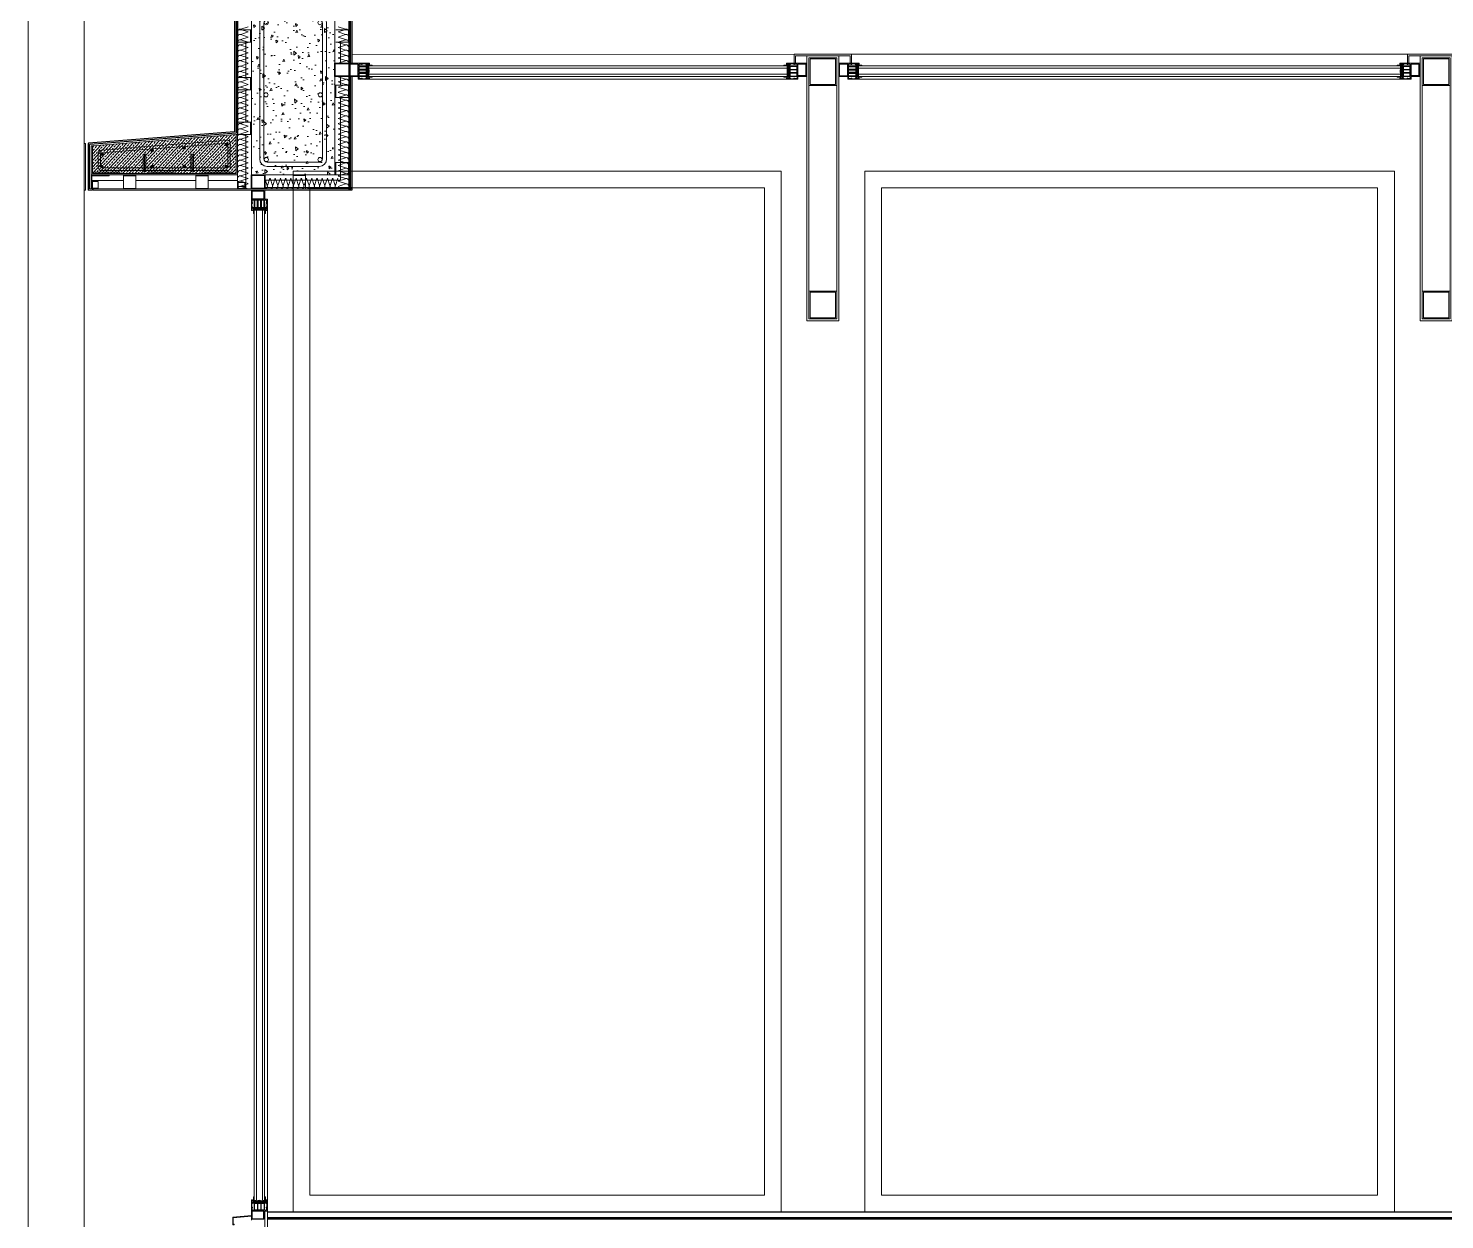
# Model space of a CAD drawing. Header units: metres. Extents: x -175 to 101, y -7 to 93.
# Drawn here: x 42.38 to 47.46, y -0.78 to 3.5 of the extents above; entities that cross this region are included whole.
import ezdxf

# ---------------------------------------------------------------- set-up
doc = ezdxf.new("R2010")
doc.units = ezdxf.units.M
doc.linetypes.add('HIDDEN', pattern=[0.375, 0.25, -0.125])
for name, color, linetype, lineweight, transparency in [('DC_AISLAMIENTO', 14, 'Continuous', 9, 0.3), ('DC_ARMADURA', 251, 'Continuous', 9, 0.3), ('DC_LINEA DISCONTINUA', 251, 'HIDDEN', 9, 0.3), ('DC_SOMBREADO', 252, 'Continuous', 9, 0.4), ('DC_TRANSPARENTE', 251, 'Continuous', 9, 0.4), ('DG_CALLES', 250, 'Continuous', 9, 0.5), ('DG_TRANSPARENTE', 251, 'Continuous', 9, 0.8)]:
    doc.layers.add(name, color=color, linetype=linetype, lineweight=lineweight, transparency=transparency)
doc.layers.add('DC_LINEA', color=251, linetype='Continuous', lineweight=9)

# ---------------------------------------------------------------- blocks, each defined once
blk = doc.blocks.new('viga huerta')
at = {"layer": 'DC_LINEA', "linetype": 'Continuous'}
for p, q in [((49.573, 4.8324), (49.573, 3.8951)), ((49.673, 4.8324), (49.673, 3.8951))]:
    blk.add_line(p, q, dxfattribs=at)
at = {"layer": 'DC_LINEA'}
blk.add_lwpolyline([(49.5659, 4.8396), (49.6801, 4.8396), (49.6801, 3.888), (49.5659, 3.888)], close=True, dxfattribs=at)
at = {"layer": 'DC_LINEA', "linetype": 'Continuous'}
for points in [[(49.573, 4.7324), (49.673, 4.7324), (49.673, 4.8324), (49.573, 4.8324)], [(49.5773, 4.7367), (49.6687, 4.7367), (49.6687, 4.8281), (49.5773, 4.8281)], [(49.573, 3.8951), (49.673, 3.8951), (49.673, 3.9951), (49.573, 3.9951)], [(49.5773, 3.8994), (49.6687, 3.8994), (49.6687, 3.9908), (49.5773, 3.9908)]]:
    blk.add_lwpolyline(points, close=True, dxfattribs=at)
blk = doc.blocks.new('AISLM1')
at = {"layer": 'DC_AISLAMIENTO'}
for p, q in [((-6235.44, 2491.68), (-6235.419, 2491.743)), ((-6235.417, 2491.743), (-6235.396, 2491.68))]:
    blk.add_line(p, q, dxfattribs=at)
blk.add_arc((-6235.44, 2491.749), 0.0225, 345, 90, dxfattribs=at)
blk = doc.blocks.new('pilarsito')
at = {"layer": 'DC_LINEA', "transparency": 33554475}
h = blk.add_hatch(dxfattribs=at)
h.set_pattern_fill('AR-CONC', color=256, scale=0.0005, angle=45)
h.set_pattern_definition([(95, (106.119246, -54.06023), (0.070047325, 0.05877669), [0.009525, -0.104775]), (40, (106.11925, -54.06023), (-0.08000923, 0.05508836), [0.00762, -0.08382029]), (145.45144, (106.12508, -54.05533), (-0.0099619, 0.11386505), [0.008095, -0.08904512]), (91.1842, (106.10129, -54.04227), (0.11070512, 0.0809767), [0.0142875, -0.1571625]), (141.63556, (106.11051, -54.03552), (-0.0035433, 0.17141338), [0.01214251, -0.1335678]), (36.18415, (106.10129, -54.04227), (-0.0035433, 0.17141338), [0.01142998, -0.12572987]), (66, (106.114756, -54.03778), (0.08975999, 0.017447575), [0.009525, -0.104775]), (11, (106.11476, -54.03778), (-0.04326996, 0.0869706), [0.00762, -0.08382]), (116.45145, (106.12224, -54.036325), (0.04649003, 0.10441817), [0.008095, -0.08904497]), (82.5, (106.119246, -54.06023), (-0.028802735, 0.030986707), [0, -0.082804, 0, -0.08509, 0, -0.0841375]), (52.5, (106.119246, -54.06023), (-0.011794864, 0.0590435), [0, -0.048514, 0, -0.080899, 0, -0.0320675]), (12.5, (106.09922, -54.080256), (0.049963932, 0.045913098), [0, -0.03175, 0, -0.09906, 0, -0.131445]), (2.5, (106.09024, -54.089236), (0.043381952, 0.061361196), [0, -0.041275, 0, -0.065786, 0, -0.093345])])
h.paths.add_polyline_path([(43.4781, 3.5734), (43.1781, 3.5734), (43.1781, 2.9734), (43.4781, 2.9734)])
at = {"layer": 'DC_LINEA'}
blk.add_lwpolyline([(43.1781, 2.9734), (43.4781, 2.9734), (43.4781, 3.5734), (43.1781, 3.5734)], close=True, dxfattribs=at)
at = {"layer": 'DG_TRANSPARENTE'}
for p, q in [((43.2081, 3.0299), (43.2081, 3.5169)), ((43.223, 3.0299), (43.223, 3.5169)), ((43.4216, 3.5434), (43.2347, 3.5434)), ((43.4216, 3.5285), (43.2347, 3.5285)), ((43.4333, 3.5169), (43.4333, 3.0299)), ((43.4481, 3.5169), (43.4481, 3.0299)), ((43.4216, 3.0183), (43.2347, 3.0183)), ((43.4216, 3.0034), (43.2347, 3.0034))]:
    blk.add_line(p, q, dxfattribs=at)
for centre in [(43.232, 3.519), (43.4243, 3.519), (43.2305, 3.2599), (43.4258, 3.2599), (43.232, 3.0278), (43.4243, 3.0278)]:
    blk.add_circle(centre, 0.00744, dxfattribs=at)
for centre, radius, start, end in [((43.2347, 3.5169), 0.0265, 90, 180), ((43.2347, 3.5169), 0.0116, 90, 180), ((43.4216, 3.5169), 0.0265, 0, 90), ((43.4216, 3.5169), 0.0116, 0, 90), ((43.2347, 3.0299), 0.0265, 180, 270), ((43.2347, 3.0299), 0.0116, 180, 270), ((43.4216, 3.0299), 0.0265, 270, 360), ((43.4216, 3.0299), 0.0116, 270, 360)]:
    blk.add_arc(centre, radius, start, end, dxfattribs=at)

msp = doc.modelspace()

# ---------------------------------------------------------------- hatches: boundary and pattern name
at = {"layer": 'DC_ARMADURA'}
h = msp.add_hatch(color=256, dxfattribs=at)
edge = h.paths.add_edge_path()
edge.add_arc((42.6422, 3.0469), 0.005, 0, 360)
h = msp.add_hatch(color=256, dxfattribs=at)
edge = h.paths.add_edge_path()
edge.add_arc((42.8222, 3.0608), 0.005, 0, 360)
h = msp.add_hatch(color=256, dxfattribs=at)
edge = h.paths.add_edge_path()
edge.add_arc((42.9365, 3.0697), 0.005, 0, 360)
h = msp.add_hatch(color=256, dxfattribs=at)
edge = h.paths.add_edge_path()
edge.add_arc((43.0891, 3.0816), 0.005, 0, 360)
h = msp.add_hatch(color=256, dxfattribs=at)
edge = h.paths.add_edge_path()
edge.add_arc((42.642, 3.003), 0.005, 0, 360)
h = msp.add_hatch(color=256, dxfattribs=at)
edge = h.paths.add_edge_path()
edge.add_arc((42.8228, 3.003), 0.005, 0, 360)
h = msp.add_hatch(color=256, dxfattribs=at)
edge = h.paths.add_edge_path()
edge.add_arc((42.9376, 3.003), 0.005, 0, 360)
h = msp.add_hatch(color=256, dxfattribs=at)
edge = h.paths.add_edge_path()
edge.add_arc((43.0885, 3.003), 0.005, 0, 360)
at = {"layer": 'DC_SOMBREADO', "linetype": 'Continuous', "true_color": 0x000000, "transparency": 33554495}
h = msp.add_hatch(dxfattribs=at)
h.set_pattern_fill('BRASS', color=18, scale=0.0025, angle=47)
h.set_pattern_definition([(47, (6277.349402, -2497.886408), (-0.011610240013, 0.010826723966), []), (47, (6277.343597, -2497.880995), (-0.011610240013, 0.010826723966), [0.0079375, -0.00396875])])
h.paths.add_polyline_path([(43.1231, 3.1178), (42.6081, 3.0774), (42.6081, 2.9774), (43.1231, 2.9774)])
h = msp.add_hatch(dxfattribs=at)
h.set_pattern_fill('BRASS', color=18, scale=0.0025, angle=47)
h.set_pattern_definition([(47, (6277.349402, -2497.886408), (-0.011610240013, 0.010826723966), []), (47, (6277.343597, -2497.880995), (-0.011610240013, 0.010826723966), [0.0079375, -0.00396875])])
h.paths.add_polyline_path([(43.1231, 3.1178), (42.6081, 3.0774), (42.6081, 2.9774), (43.1231, 2.9774)])
at = {"layer": 'DG_CALLES', "linetype": 'Continuous', "true_color": 0x636466, "transparency": 33554483}
h = msp.add_hatch(color=251, dxfattribs=at)
h.dxf.hatch_style = 1
h.paths.add_polyline_path([(42.6081, 3.0774), (42.6031, 3.0769), (42.6031, 2.9724), (43.1281, 2.9724), (43.1281, 3.1182), (43.1231, 3.1178), (43.1231, 2.9774), (42.6081, 2.9774)])
h = msp.add_hatch(color=251, dxfattribs=at)
h.dxf.hatch_style = 1
h.paths.add_polyline_path([(42.6081, 3.0774), (42.6031, 3.0769), (42.6031, 2.9724), (43.1281, 2.9724), (43.1281, 3.1182), (43.1231, 3.1178), (43.1231, 2.9774), (42.6081, 2.9774)])

# ---------------------------------------------------------------- linework, layer by layer
for p, q in [((43.5324, 3.3285), (43.5324, 3.3702)), ((45.1678, 3.3285), (45.1678, 3.3702)), ((45.2885, 3.3285), (45.2885, 3.3702)), ((47.3678, 3.3285), (47.3678, 3.3702)), ((43.223, 2.9141), (43.1814, 2.9141)), ((43.2358, -0.7476), (54.1281, -0.7473)), ((43.223, -0.7737), (43.1814, -0.7737)), ((43.2358, -0.7676), (54.1281, -0.7673)), ((54.0837, -0.7728), (43.2358, -0.7731))]:
    msp.add_line(p, q)
for points in [[(43.5324, 3.3285), (43.5614, 3.3285), (43.5614, 3.3702)], [(45.1678, 3.3285), (45.1388, 3.3285), (45.1388, 3.3702)], [(45.2885, 3.3285), (45.3175, 3.3285), (45.3175, 3.3702)], [(47.3678, 3.3285), (47.3388, 3.3285), (47.3388, 3.3702)], [(43.223, 2.9141), (43.223, 2.8851), (43.1814, 2.8851)], [(43.223, -0.7737), (43.223, -0.7447), (43.1814, -0.7447)]]:
    msp.add_lwpolyline(points)
for points in [[(43.5647, 3.3512), (43.5647, 3.3618), (43.5904, 3.3618), (43.5904, 3.3512)], [(45.1355, 3.3512), (45.1355, 3.3618), (45.1097, 3.3618), (45.1097, 3.3512)], [(45.3208, 3.3512), (45.3208, 3.3618), (45.3465, 3.3618), (45.3465, 3.3512)], [(47.3355, 3.3512), (47.3355, 3.3618), (47.3097, 3.3618), (47.3097, 3.3512)], [(43.5904, 3.3501), (43.5904, 3.3395), (43.5647, 3.3395), (43.5647, 3.3501)], [(43.5647, 3.3274), (43.5647, 3.338), (43.5904, 3.338), (43.5904, 3.3274)], [(45.1097, 3.3501), (45.1097, 3.3395), (45.1355, 3.3395), (45.1355, 3.3501)], [(45.1355, 3.3274), (45.1355, 3.338), (45.1097, 3.338), (45.1097, 3.3274)], [(45.3465, 3.3501), (45.3465, 3.3395), (45.3208, 3.3395), (45.3208, 3.3501)], [(45.3208, 3.3274), (45.3208, 3.338), (45.3465, 3.338), (45.3465, 3.3274)], [(47.3097, 3.3501), (47.3097, 3.3395), (47.3355, 3.3395), (47.3355, 3.3501)], [(47.3355, 3.3274), (47.3355, 3.338), (47.3097, 3.338), (47.3097, 3.3274)], [(43.2004, 2.8819), (43.1898, 2.8819), (43.1898, 2.8561), (43.2004, 2.8561)], [(43.2014, 2.8561), (43.212, 2.8561), (43.212, 2.8819), (43.2014, 2.8819)], [(43.2242, 2.8819), (43.2136, 2.8819), (43.2136, 2.8561), (43.2242, 2.8561)], [(43.2004, -0.7415), (43.1898, -0.7415), (43.1898, -0.7157), (43.2004, -0.7157)], [(43.2014, -0.7157), (43.212, -0.7157), (43.212, -0.7415), (43.2014, -0.7415)], [(43.2242, -0.7415), (43.2136, -0.7415), (43.2136, -0.7157), (43.2242, -0.7157)]]:
    msp.add_lwpolyline(points, close=True)
at = {"layer": 'DC_ARMADURA', "ltscale": 0.2}
for p, q in [((42.6287, 2.9997), (42.6286, 3.0496)), ((42.6371, 3.0484), (42.637, 3.0014)), ((42.6392, 3.0617), (43.092, 3.0969)), ((42.6399, 3.0517), (43.0911, 3.0868)), ((43.0942, 3.0838), (43.0943, 3.0014)), ((43.1026, 2.9997), (43.1027, 3.0855)), ((42.6403, 2.998), (43.091, 2.998)), ((42.6403, 2.988), (43.091, 2.988))]:
    msp.add_line(p, q, dxfattribs=at)
for centre in [(42.6422, 3.0469), (42.8222, 3.0608), (42.9365, 3.0697), (43.0891, 3.0816), (42.642, 3.003), (42.8228, 3.003), (42.9376, 3.003), (43.0885, 3.003)]:
    msp.add_circle(centre, 0.005, dxfattribs=at)
for centre, radius, start, end in [((42.6412, 3.0493), 0.0126, 98.123, 180.1745), ((42.6404, 3.0484), 0.00332, 94.6457, 180.1642), ((43.0911, 3.0837), 0.00311, 355.7814, 88.9346), ((43.091, 3.0853), 0.0117, 359.7187, 85.2364), ((42.6403, 2.9997), 0.0117, 180, 270), ((42.6403, 3.0014), 0.00333, 180, 270), ((43.091, 3.0014), 0.00333, 270, 0), ((43.091, 2.9997), 0.0117, 270, 0)]:
    msp.add_arc(centre, radius, start, end, dxfattribs=at)
at = {"layer": 'DC_LINEA', "linetype": 'Continuous'}
for p, q in [((43.1581, 3.3224), (43.1581, 3.449)), ((43.4981, 3.3734), (43.4981, 3.449)), ((43.1781, 3.1224), (43.1781, 3.3234)), ((43.4981, 3.295), (43.4981, 3.3253)), ((43.1581, 3.1623), (43.1581, 3.2782)), ((43.4981, 2.9734), (43.4981, 3.2509)), ((42.6081, 3.0774), (43.1231, 3.1178)), ((43.1281, 3.1182), (43.1231, 3.1178)), ((43.1281, 3.1182), (43.1231, 3.1178)), ((43.1581, 2.9224), (43.1581, 3.1182)), ((42.5831, 3.0854), (42.5781, 3.085)), ((42.5781, 3.085), (42.5781, 2.9174)), ((42.5831, 3.0854), (42.5831, 2.9174)), ((42.5981, 3.0806), (42.5981, 2.9233)), ((42.6081, 3.0774), (42.6031, 3.0769)), ((42.6081, 3.0774), (42.6031, 3.0769)), ((42.6031, 3.0769), (42.6031, 2.9724)), ((42.5781, -1.1154), (42.5781, 2.967)), ((42.6031, 2.9724), (42.6031, 2.9922)), ((42.6031, 2.9724), (42.6031, 2.9922)), ((42.6666, 2.9724), (42.6031, 2.9724)), ((42.7201, 2.9524), (42.6063, 2.9524)), ((43.1281, 2.9724), (42.6331, 2.9724)), ((42.9795, 2.9524), (42.7642, 2.9524)), ((43.1281, 2.9524), (43.0236, 2.9524)), ((43.1281, 2.9724), (43.1281, 2.9224)), ((42.5831, 2.9174), (42.5781, 2.9174)), ((42.6087, 2.9174), (42.5931, 2.9174)), ((42.599, 2.9224), (42.6068, 2.9224)), ((42.6068, 2.9224), (42.6031, 2.9224)), ((42.6082, 2.9243), (42.6064, 2.9243)), ((42.6068, 2.9243), (42.6068, 2.9224)), ((42.6087, 2.9174), (42.6087, 2.9243)), ((43.2263, 2.9224), (42.6105, 2.9224)), ((42.6105, 2.9174), (42.6105, 2.9224)), ((43.2263, 2.9174), (42.6105, 2.9174)), ((43.1581, 2.9307), (43.1281, 2.9307))]:
    msp.add_line(p, q, dxfattribs=at)
at = {"layer": 'DC_LINEA'}
for p, q in [((43.1781, 2.9724), (43.1781, 3.3724)), ((43.4981, 2.9534), (43.2263, 2.9534)), ((43.4981, 2.9734), (43.4981, 2.9534)), ((43.2263, 2.9174), (43.1781, 2.9174)), ((43.2263, 2.9274), (43.5382, 2.9274)), ((43.2263, 2.9224), (43.5382, 2.9224)), ((43.2263, 2.9174), (43.5382, 2.9174))]:
    msp.add_line(p, q, dxfattribs=at)
at = {"layer": 'DC_LINEA', "color": 7, "lineweight": 0}
for p, q in [((43.5324, 3.3702), (43.5614, 3.3702)), ((44.1281, 3.3634), (43.6449, 3.3634)), ((43.6449, 3.3554), (44.1281, 3.3554)), ((44.1281, 3.3634), (45.0553, 3.3634)), ((45.0553, 3.3554), (44.1281, 3.3554)), ((45.1678, 3.3702), (45.1388, 3.3702)), ((45.2885, 3.3702), (45.3175, 3.3702)), ((46.3281, 3.3634), (45.401, 3.3634)), ((45.401, 3.3554), (46.3281, 3.3554)), ((46.3281, 3.3634), (47.2553, 3.3634)), ((47.2553, 3.3554), (46.3281, 3.3554)), ((47.3678, 3.3702), (47.3388, 3.3702)), ((44.1281, 3.3337), (43.6449, 3.3337)), ((43.6449, 3.3258), (44.1281, 3.3258)), ((44.1281, 3.3337), (45.0553, 3.3337)), ((45.0553, 3.3258), (44.1281, 3.3258)), ((46.3281, 3.3337), (45.401, 3.3337)), ((45.401, 3.3258), (46.3281, 3.3258)), ((46.3281, 3.3337), (47.2553, 3.3337)), ((47.2553, 3.3258), (46.3281, 3.3258)), ((43.1814, 2.9141), (43.1814, 2.8851)), ((43.1882, 1.0479), (43.1882, 2.8017)), ((43.1961, 2.8017), (43.1961, 1.0479)), ((43.2178, 1.0479), (43.2178, 2.8017)), ((43.2258, 2.8017), (43.2258, 1.0479)), ((43.1882, 1.0479), (43.1882, -0.6613)), ((43.1961, -0.6613), (43.1961, 1.0479)), ((43.2178, 1.0479), (43.2178, -0.6613)), ((43.2258, -0.6613), (43.2258, 1.0479)), ((43.1814, -0.7737), (43.1814, -0.7447))]:
    msp.add_line(p, q, dxfattribs=at)
at = {"layer": 'DC_LINEA', "lineweight": 25}
for p, q in [((42.6077, 2.9492), (42.6058, 2.9492)), ((42.6077, 2.9255), (42.6058, 2.9255)), ((43.1313, 2.9242), (43.1313, 2.9224)), ((43.155, 2.9242), (43.155, 2.9224))]:
    msp.add_line(p, q, dxfattribs=at)
for points in [[(43.1181, 3.5734), (43.1181, 3.3734)], [(43.1231, 3.5734), (43.1231, 3.3734)], [(43.1281, 3.5734), (43.1281, 3.3734)], [(43.5281, 3.5734), (43.5281, 3.3734)], [(43.5332, 3.5712), (43.5332, 3.3734)], [(43.5382, 3.5712), (43.5382, 3.3734)], [(43.1231, 3.3734), (43.1231, 3.1228), (42.5991, 3.0816)], [(43.1281, 3.3734), (43.1281, 3.1182)], [(43.5281, 3.3253), (43.5281, 2.9174)], [(43.5332, 3.3253), (43.5332, 2.9174)], [(43.5382, 3.3253), (43.5382, 2.9174)], [(42.6077, 2.9492), (42.6077, 2.9255)], [(43.1313, 2.9242), (43.155, 2.9242)]]:
    msp.add_lwpolyline(points, dxfattribs=at)
at = {"layer": 'DC_LINEA', "lineweight": 15}
for points in [[(43.1755, 3.4932), (43.1281, 3.4932), (43.1281, 3.449), (43.1755, 3.449)], [(43.1299, 3.4932), (43.1299, 3.449)], [(43.1781, 3.449), (43.1755, 3.449), (43.1755, 3.4932), (43.1781, 3.4932)], [(43.1781, 3.449), (43.1781, 3.4932)], [(43.4808, 3.4932), (43.5281, 3.4932), (43.5281, 3.449), (43.4808, 3.449)], [(43.5264, 3.4932), (43.5264, 3.449)], [(43.1755, 3.3224), (43.1281, 3.3224), (43.1281, 3.2782), (43.1755, 3.2782)], [(43.1299, 3.3224), (43.1299, 3.2782)], [(43.1781, 3.2782), (43.1755, 3.2782), (43.1755, 3.3224), (43.1781, 3.3224)], [(43.1781, 3.2782), (43.1781, 3.3224)], [(43.4781, 3.2509), (43.4808, 3.2509), (43.4808, 3.295), (43.4781, 3.295)], [(43.4808, 3.295), (43.5281, 3.295), (43.5281, 3.2509), (43.4808, 3.2509)], [(43.5264, 3.295), (43.5264, 3.2509)], [(43.1755, 3.1623), (43.1281, 3.1623), (43.1281, 3.1182), (43.1755, 3.1182)], [(43.1299, 3.1623), (43.1299, 3.1182)], [(43.1781, 3.1182), (43.1755, 3.1182), (43.1755, 3.1623), (43.1781, 3.1623)], [(43.1781, 3.1182), (43.1781, 3.1623)], [(43.4781, 2.9734), (43.4808, 2.9734), (43.4808, 3.0175), (43.4781, 3.0175)], [(43.4808, 3.0175), (43.5281, 3.0175), (43.5281, 2.9734), (43.4808, 2.9734)], [(43.5264, 3.0175), (43.5264, 2.9734)], [(42.7637, 2.9724), (42.7637, 2.9697), (42.7196, 2.9697), (42.7196, 2.9724)], [(42.7637, 2.9724), (42.7196, 2.9724)], [(42.7196, 2.9697), (42.7196, 2.9224), (42.7637, 2.9224), (42.7637, 2.9697)], [(43.0236, 2.9724), (43.0236, 2.9697), (42.9795, 2.9697), (42.9795, 2.9724)], [(43.0236, 2.9724), (42.9795, 2.9724)], [(42.9795, 2.9697), (42.9795, 2.9224), (43.0236, 2.9224), (43.0236, 2.9697)], [(43.3277, 2.9734), (43.3277, 2.9708), (43.3719, 2.9708), (43.3719, 2.9734)], [(43.3719, 2.9708), (43.3719, 2.9224), (43.3277, 2.9224), (43.3277, 2.9708)], [(42.7196, 2.9241), (42.7637, 2.9241)], [(42.9795, 2.9241), (43.0236, 2.9241)]]:
    msp.add_lwpolyline(points, dxfattribs=at)
at = {"layer": 'DC_LINEA'}
for points in [[(45.3308, 3.3729), (45.3308, 3.4053), (45.1255, 3.4053), (45.1255, 3.3734)], [(47.3255, 3.3729), (47.3255, 3.4053), (47.5308, 3.4053), (47.5308, 3.3734)], [(45.3258, 3.3729), (45.3258, 3.4003), (45.1305, 3.4003), (45.1305, 3.3734)], [(47.3305, 3.3729), (47.3305, 3.4003), (47.5258, 3.4003), (47.5258, 3.3734)], [(43.1781, -0.7605), (43.1114, -0.7666), (43.1114, -0.793), (43.112, -0.7937), (43.1162, -0.7937), (43.1162, -0.7918), (43.1134, -0.7918), (43.1134, -0.7684), (43.1781, -0.7625)]]:
    msp.add_lwpolyline(points, dxfattribs=at)
at = {"layer": 'DC_LINEA', "lineweight": 25}
msp.add_lwpolyline([(43.1181, 3.3734), (43.1181, 3.1274), (42.5943, 3.0863, 0.39143), (42.5931, 3.085), (42.5931, 2.9174)], format="xyb", dxfattribs=at)
for points in [[(43.4781, 3.3253), (43.4781, 3.3734), (43.5292, 3.3734), (43.5292, 3.3253)], [(43.4794, 3.3265), (43.4794, 3.3724), (43.5279, 3.3724), (43.5279, 3.3265)], [(43.1781, 2.9734), (43.2263, 2.9734), (43.2263, 2.9224), (43.1781, 2.9224)], [(43.1794, 2.9722), (43.2253, 2.9722), (43.2253, 2.9236), (43.1794, 2.9236)]]:
    msp.add_lwpolyline(points, close=True, dxfattribs=at)
at = {"layer": 'DC_LINEA', "color": 7, "lineweight": 0}
for points in [[(43.5647, 3.3702), (43.5731, 3.3702), (43.5731, 3.3692), (43.5762, 3.3692), (43.5762, 3.3702), (43.5752, 3.3702), (43.5752, 3.3713), (43.5899, 3.3713), (43.5899, 3.3702), (43.5883, 3.3702), (43.5883, 3.3692), (43.5947, 3.3692), (43.5947, 3.3702), (43.5931, 3.3702), (43.5931, 3.3713), (43.6005, 3.3713), (43.6005, 3.3702), (43.5989, 3.3702), (43.5989, 3.3697), (43.5989, 3.3692), (43.6021, 3.3692), (43.6021, 3.3734), (43.5614, 3.3734), (43.5292, 3.3734)], [(43.5647, 3.3702), (43.5647, 3.3634), (43.5904, 3.3634), (43.5904, 3.3671), (43.592, 3.3671), (43.592, 3.3221), (43.5904, 3.3221), (43.5904, 3.3258), (43.5647, 3.3258), (43.5647, 3.3189), (43.5731, 3.3189), (43.5731, 3.32), (43.5762, 3.32), (43.5762, 3.3189), (43.5752, 3.3189), (43.5752, 3.3179), (43.5899, 3.3179), (43.5899, 3.3189), (43.5883, 3.3189), (43.5883, 3.32), (43.5947, 3.32), (43.5947, 3.3189), (43.5931, 3.3189), (43.5931, 3.3179), (43.6005, 3.3179), (43.6005, 3.3189), (43.5989, 3.3189), (43.5989, 3.3194), (43.5989, 3.32), (43.6021, 3.32), (43.6021, 3.3157), (43.5614, 3.3157), (43.5614, 3.3253), (43.5292, 3.3253)], [(43.6449, 3.3634), (43.6, 3.3634), (43.6, 3.3554)], [(43.6449, 3.3337), (43.6, 3.3337), (43.6005, 3.3448), (43.6, 3.3554), (43.6449, 3.3554)], [(45.0553, 3.3634), (45.1002, 3.3634), (45.1002, 3.3554)], [(45.0553, 3.3337), (45.1002, 3.3337), (45.0997, 3.3448), (45.1002, 3.3554), (45.0553, 3.3554)], [(45.1355, 3.3702), (45.1271, 3.3702), (45.1271, 3.3692), (45.1239, 3.3692), (45.1239, 3.3702), (45.125, 3.3702), (45.125, 3.3713), (45.1103, 3.3713), (45.1103, 3.3702), (45.1119, 3.3702), (45.1119, 3.3692), (45.1055, 3.3692), (45.1055, 3.3702), (45.1071, 3.3702), (45.1071, 3.3713), (45.0997, 3.3713), (45.0997, 3.3702), (45.1013, 3.3702), (45.1013, 3.3697), (45.1013, 3.3692), (45.0981, 3.3692), (45.0981, 3.3734), (45.1388, 3.3734), (45.171, 3.3734)], [(45.1355, 3.3702), (45.1355, 3.3634), (45.1097, 3.3634), (45.1097, 3.3671), (45.1082, 3.3671), (45.1082, 3.3221), (45.1097, 3.3221), (45.1097, 3.3258), (45.1355, 3.3258), (45.1355, 3.3189), (45.1271, 3.3189), (45.1271, 3.32), (45.1239, 3.32), (45.1239, 3.3189), (45.125, 3.3189), (45.125, 3.3179), (45.1103, 3.3179), (45.1103, 3.3189), (45.1119, 3.3189), (45.1119, 3.32), (45.1055, 3.32), (45.1055, 3.3189), (45.1071, 3.3189), (45.1071, 3.3179), (45.0997, 3.3179), (45.0997, 3.3189), (45.1013, 3.3189), (45.1013, 3.3194), (45.1013, 3.32), (45.0981, 3.32), (45.0981, 3.3157), (45.1388, 3.3157), (45.1388, 3.3253), (45.171, 3.3253)], [(45.3208, 3.3702), (45.3292, 3.3702), (45.3292, 3.3692), (45.3323, 3.3692), (45.3323, 3.3702), (45.3313, 3.3702), (45.3313, 3.3713), (45.346, 3.3713), (45.346, 3.3702), (45.3444, 3.3702), (45.3444, 3.3692), (45.3508, 3.3692), (45.3508, 3.3702), (45.3492, 3.3702), (45.3492, 3.3713), (45.3566, 3.3713), (45.3566, 3.3702), (45.355, 3.3702), (45.355, 3.3697), (45.355, 3.3692), (45.3582, 3.3692), (45.3582, 3.3734), (45.3175, 3.3734), (45.2853, 3.3734)], [(45.3208, 3.3702), (45.3208, 3.3634), (45.3465, 3.3634), (45.3465, 3.3671), (45.3481, 3.3671), (45.3481, 3.3221), (45.3465, 3.3221), (45.3465, 3.3258), (45.3208, 3.3258), (45.3208, 3.3189), (45.3292, 3.3189), (45.3292, 3.32), (45.3323, 3.32), (45.3323, 3.3189), (45.3313, 3.3189), (45.3313, 3.3179), (45.346, 3.3179), (45.346, 3.3189), (45.3444, 3.3189), (45.3444, 3.32), (45.3508, 3.32), (45.3508, 3.3189), (45.3492, 3.3189), (45.3492, 3.3179), (45.3566, 3.3179), (45.3566, 3.3189), (45.355, 3.3189), (45.355, 3.3194), (45.355, 3.32), (45.3582, 3.32), (45.3582, 3.3157), (45.3175, 3.3157), (45.3175, 3.3253), (45.2853, 3.3253)], [(45.401, 3.3634), (45.356, 3.3634), (45.356, 3.3554)], [(45.401, 3.3337), (45.356, 3.3337), (45.3566, 3.3448), (45.356, 3.3554), (45.401, 3.3554)], [(47.2553, 3.3634), (47.3002, 3.3634), (47.3002, 3.3554)], [(47.2553, 3.3337), (47.3002, 3.3337), (47.2997, 3.3448), (47.3002, 3.3554), (47.2553, 3.3554)], [(47.3355, 3.3702), (47.3271, 3.3702), (47.3271, 3.3692), (47.3239, 3.3692), (47.3239, 3.3702), (47.325, 3.3702), (47.325, 3.3713), (47.3103, 3.3713), (47.3103, 3.3702), (47.3119, 3.3702), (47.3119, 3.3692), (47.3055, 3.3692), (47.3055, 3.3702), (47.3071, 3.3702), (47.3071, 3.3713), (47.2997, 3.3713), (47.2997, 3.3702), (47.3013, 3.3702), (47.3013, 3.3697), (47.3013, 3.3692), (47.2981, 3.3692), (47.2981, 3.3734), (47.3388, 3.3734), (47.371, 3.3734)], [(47.3355, 3.3702), (47.3355, 3.3634), (47.3097, 3.3634), (47.3097, 3.3671), (47.3082, 3.3671), (47.3082, 3.3221), (47.3097, 3.3221), (47.3097, 3.3258), (47.3355, 3.3258), (47.3355, 3.3189), (47.3271, 3.3189), (47.3271, 3.32), (47.3239, 3.32), (47.3239, 3.3189), (47.325, 3.3189), (47.325, 3.3179), (47.3103, 3.3179), (47.3103, 3.3189), (47.3119, 3.3189), (47.3119, 3.32), (47.3055, 3.32), (47.3055, 3.3189), (47.3071, 3.3189), (47.3071, 3.3179), (47.2997, 3.3179), (47.2997, 3.3189), (47.3013, 3.3189), (47.3013, 3.3194), (47.3013, 3.32), (47.2981, 3.32), (47.2981, 3.3157), (47.3388, 3.3157), (47.3388, 3.3253), (47.371, 3.3253)], [(43.6, 3.3337), (43.6, 3.3258), (43.6449, 3.3258)], [(45.1002, 3.3337), (45.1002, 3.3258), (45.0553, 3.3258)], [(45.356, 3.3337), (45.356, 3.3258), (45.401, 3.3258)], [(47.3002, 3.3337), (47.3002, 3.3258), (47.2553, 3.3258)], [(43.1813, 2.8819), (43.1813, 2.8735), (43.1824, 2.8735), (43.1824, 2.8703), (43.1813, 2.8703), (43.1813, 2.8714), (43.1803, 2.8714), (43.1803, 2.8566), (43.1813, 2.8566), (43.1813, 2.8582), (43.1824, 2.8582), (43.1824, 2.8519), (43.1813, 2.8519), (43.1813, 2.8535), (43.1803, 2.8535), (43.1803, 2.8461), (43.1813, 2.8461), (43.1813, 2.8476), (43.1818, 2.8476), (43.1824, 2.8476), (43.1824, 2.8445), (43.1781, 2.8445), (43.1781, 2.8851), (43.1781, 2.9174)], [(43.1813, 2.8819), (43.1882, 2.8819), (43.1882, 2.8561), (43.1845, 2.8561), (43.1845, 2.8545), (43.2295, 2.8545), (43.2295, 2.8561), (43.2258, 2.8561), (43.2258, 2.8819), (43.2326, 2.8819), (43.2326, 2.8735), (43.2316, 2.8735), (43.2316, 2.8703), (43.2326, 2.8703), (43.2326, 2.8714), (43.2337, 2.8714), (43.2337, 2.8566), (43.2326, 2.8566), (43.2326, 2.8582), (43.2316, 2.8582), (43.2316, 2.8519), (43.2326, 2.8519), (43.2326, 2.8535), (43.2337, 2.8535), (43.2337, 2.8461), (43.2326, 2.8461), (43.2326, 2.8476), (43.2321, 2.8476), (43.2316, 2.8476), (43.2316, 2.8445), (43.2358, 2.8445), (43.2358, 2.8851), (43.2263, 2.8851), (43.2263, 2.9174)], [(43.1882, 2.8017), (43.1882, 2.8466), (43.1961, 2.8466)], [(43.2178, 2.8017), (43.2178, 2.8466), (43.2067, 2.8461), (43.1961, 2.8466), (43.1961, 2.8017)], [(43.2178, 2.8466), (43.2258, 2.8466), (43.2258, 2.8017)], [(43.1813, -0.7415), (43.1813, -0.7331), (43.1824, -0.7331), (43.1824, -0.7299), (43.1813, -0.7299), (43.1813, -0.731), (43.1803, -0.731), (43.1803, -0.7163), (43.1813, -0.7163), (43.1813, -0.7179), (43.1824, -0.7179), (43.1824, -0.7115), (43.1813, -0.7115), (43.1813, -0.7131), (43.1803, -0.7131), (43.1803, -0.7057), (43.1813, -0.7057), (43.1813, -0.7073), (43.1818, -0.7073), (43.1824, -0.7073), (43.1824, -0.7041), (43.1781, -0.7041), (43.1781, -0.7447), (43.1781, -0.777)], [(43.1813, -0.7415), (43.1882, -0.7415), (43.1882, -0.7157), (43.1845, -0.7157), (43.1845, -0.7141), (43.2295, -0.7141), (43.2295, -0.7157), (43.2258, -0.7157), (43.2258, -0.7415), (43.2326, -0.7415), (43.2326, -0.7331), (43.2316, -0.7331), (43.2316, -0.7299), (43.2326, -0.7299), (43.2326, -0.731), (43.2337, -0.731), (43.2337, -0.7163), (43.2326, -0.7163), (43.2326, -0.7179), (43.2316, -0.7179), (43.2316, -0.7115), (43.2326, -0.7115), (43.2326, -0.7131), (43.2337, -0.7131), (43.2337, -0.7057), (43.2326, -0.7057), (43.2326, -0.7073), (43.2321, -0.7073), (43.2316, -0.7073), (43.2316, -0.7041), (43.2358, -0.7041), (43.2358, -0.7447), (43.2263, -0.7447), (43.2263, -0.777)], [(43.1882, -0.6613), (43.1882, -0.7062), (43.1961, -0.7062)], [(43.2178, -0.6613), (43.2178, -0.7062), (43.2067, -0.7057), (43.1961, -0.7062), (43.1961, -0.6613)], [(43.2178, -0.7062), (43.2258, -0.7062), (43.2258, -0.6613)]]:
    msp.add_lwpolyline(points, dxfattribs=at)
for points in [[(43.5973, 3.3401), (43.5963, 3.3385), (43.5963, 3.3337), (43.5973, 3.3321), (43.5973, 3.3247), (43.6121, 3.3247), (43.6121, 3.3231), (43.5936, 3.3231), (43.5936, 3.366), (43.6121, 3.366), (43.6121, 3.3644), (43.5973, 3.3644), (43.5973, 3.357), (43.5963, 3.3559), (43.5963, 3.3507), (43.5973, 3.3491)], [(45.1029, 3.3401), (45.1039, 3.3385), (45.1039, 3.3337), (45.1029, 3.3321), (45.1029, 3.3247), (45.0881, 3.3247), (45.0881, 3.3231), (45.1066, 3.3231), (45.1066, 3.366), (45.0881, 3.366), (45.0881, 3.3644), (45.1029, 3.3644), (45.1029, 3.357), (45.1039, 3.3559), (45.1039, 3.3507), (45.1029, 3.3491)], [(45.3534, 3.3401), (45.3523, 3.3385), (45.3523, 3.3337), (45.3534, 3.3321), (45.3534, 3.3247), (45.3682, 3.3247), (45.3682, 3.3231), (45.3497, 3.3231), (45.3497, 3.366), (45.3682, 3.366), (45.3682, 3.3644), (45.3534, 3.3644), (45.3534, 3.357), (45.3523, 3.3559), (45.3523, 3.3507), (45.3534, 3.3491)], [(47.3029, 3.3401), (47.3039, 3.3385), (47.3039, 3.3337), (47.3029, 3.3321), (47.3029, 3.3247), (47.2881, 3.3247), (47.2881, 3.3231), (47.3066, 3.3231), (47.3066, 3.366), (47.2881, 3.366), (47.2881, 3.3644), (47.3029, 3.3644), (47.3029, 3.357), (47.3039, 3.3559), (47.3039, 3.3507), (47.3029, 3.3491)], [(43.2115, 2.8492), (43.2131, 2.8503), (43.2178, 2.8503), (43.2194, 2.8492), (43.2268, 2.8492), (43.2268, 2.8344), (43.2284, 2.8344), (43.2284, 2.8529), (43.1855, 2.8529), (43.1855, 2.8344), (43.1871, 2.8344), (43.1871, 2.8492), (43.1945, 2.8492), (43.1956, 2.8503), (43.2009, 2.8503), (43.2025, 2.8492)], [(43.2115, -0.7089), (43.2131, -0.7099), (43.2178, -0.7099), (43.2194, -0.7089), (43.2268, -0.7089), (43.2268, -0.694), (43.2284, -0.694), (43.2284, -0.7126), (43.1855, -0.7126), (43.1855, -0.694), (43.1871, -0.694), (43.1871, -0.7089), (43.1945, -0.7089), (43.1956, -0.7099), (43.2009, -0.7099), (43.2025, -0.7089)]]:
    msp.add_lwpolyline(points, close=True, dxfattribs=at)
at = {"layer": 'DC_LINEA', "color": 8, "lineweight": 5, "true_color": 0x767676}
for points in [[(43.5973, 3.3231), (43.5968, 3.3231)], [(45.1029, 3.3231), (45.1034, 3.3231)], [(45.3534, 3.3231), (45.3529, 3.3231)], [(47.3029, 3.3231), (47.3034, 3.3231)], [(43.2284, 2.8492), (43.2284, 2.8498)], [(43.2284, -0.7089), (43.2284, -0.7094)]]:
    msp.add_lwpolyline(points, dxfattribs=at)
at = {"layer": 'DC_LINEA', "color": 8, "lineweight": 0, "true_color": 0x767676}
for points in [[(43.6021, 3.3157), (43.6449, 3.3157), (44.1281, 3.3157)], [(45.0981, 3.3157), (45.0553, 3.3157), (44.1281, 3.3157)], [(45.3582, 3.3157), (45.401, 3.3157), (46.3281, 3.3157)], [(47.2981, 3.3157), (47.2553, 3.3157), (46.3281, 3.3157)], [(43.2358, 2.8445), (43.2358, 2.8017), (43.2358, 1.0479)], [(43.2358, -0.7041), (43.2358, -0.6613), (43.2358, 1.0479)], [(43.2263, -0.76), (43.2263, -0.8276), (43.2358, -0.8276), (43.2358, -0.7447)]]:
    msp.add_lwpolyline(points, dxfattribs=at)
at = {"layer": 'DC_LINEA', "linetype": 'Continuous'}
for points in [[(42.6031, 3.0769), (42.6031, 2.9724), (43.1281, 2.9724), (43.1281, 3.1182)], [(42.6031, 3.0769), (42.6031, 2.9724), (43.1281, 2.9724), (43.1281, 3.1182)], [(42.6081, 3.0774), (42.6081, 2.9774), (43.1231, 2.9774), (43.1231, 3.1178)], [(42.6081, 3.0774), (42.6081, 2.9774), (43.1231, 2.9774), (43.1231, 3.1178)], [(42.6058, 2.9697), (42.6684, 2.9697), (42.6684, 2.9724), (42.6031, 2.9724), (42.6031, 2.9705)], [(42.6031, 2.9705), (42.6031, 2.9229), (42.6058, 2.9229), (42.6058, 2.9697)]]:
    msp.add_lwpolyline(points, dxfattribs=at)
at = {"layer": 'DC_LINEA DISCONTINUA', "ltscale": 0.0004, "transparency": 33554559}
msp.add_line((42.6081, 2.9824), (43.1231, 2.9824), dxfattribs=at)
msp.add_line((42.6081, 2.9824), (43.1231, 2.9824), dxfattribs=at)
for points in [[(42.7948, 2.9826), (42.7948, 3.0476), (42.7898, 3.0476), (42.7898, 2.9826)], [(42.7998, 2.9826), (42.7998, 3.0476), (42.7948, 3.0476), (42.7948, 2.9826)], [(42.9612, 2.9826), (42.9612, 3.0476), (42.9662, 3.0476), (42.9662, 2.9826)], [(42.9662, 2.9826), (42.9662, 3.0476), (42.9712, 3.0476), (42.9712, 2.9826)]]:
    msp.add_lwpolyline(points, dxfattribs=at)
at = {"layer": 'DC_TRANSPARENTE', "linetype": 'Continuous'}
for p, q in [((42.6081, 3.0774), (43.1231, 3.1178)), ((42.6081, 3.0774), (43.1231, 3.1178)), ((42.5981, 3.0806), (42.5991, 3.0816)), ((42.5981, 2.9233), (42.599, 2.9224)), ((43.2263, 2.8599), (43.2263, 2.8674))]:
    msp.add_line(p, q, dxfattribs=at)
at = {"layer": 'DC_TRANSPARENTE'}
msp.add_lwpolyline([(42.5781, 3.6056), (42.3781, 3.6056), (42.3781, -5.483), (42.5781, -5.483)], dxfattribs=at)
at = {"layer": 'DC_TRANSPARENTE', "linetype": 'Continuous'}
msp.add_lwpolyline([(42.5781, 3.085), (42.5781, 3.6056), (43.1081, 3.6056)], dxfattribs=at)
at = {"layer": 'DC_TRANSPARENTE', "transparency": 33554508}
for points in [[(42.629, 2.9492), (42.6077, 2.9492)], [(42.6291, 2.9492), (42.6291, 2.9255), (42.6077, 2.9255)], [(43.1313, 2.9456), (43.155, 2.9456), (43.155, 2.9242)], [(43.1313, 2.9455), (43.1313, 2.9242)]]:
    msp.add_lwpolyline(points, dxfattribs=at)
at = {"layer": 'DC_TRANSPARENTE'}
for points in [[(45.0783, -0.7474), (45.0783, 2.9866), (43.3283, 2.9866), (43.3283, -0.7474)], [(47.2783, -0.7474), (47.2783, 2.9866), (45.3783, 2.9866), (45.3783, -0.7474)]]:
    msp.add_lwpolyline(points, close=True, dxfattribs=at)
at = {"layer": 'DC_TRANSPARENTE', "linetype": 'Continuous'}
for points in [[(43.3883, 2.9266), (43.3883, -0.6874), (45.0183, -0.6874), (45.0183, 2.9266), (45.0183, 2.9266)], [(45.4383, 2.9266), (45.4383, -0.6874), (47.2183, -0.6874), (47.2183, 2.9266), (47.2183, 2.9266)]]:
    msp.add_lwpolyline(points, close=True, dxfattribs=at)
at = {"layer": 'DG_TRANSPARENTE'}
for p, q in [((45.1255, 3.4053), (43.5382, 3.4052)), ((45.3308, 3.4053), (47.3255, 3.4053))]:
    msp.add_line(p, q, dxfattribs=at)

# ---------------------------------------------------------------- block references
at = {"layer": 'DC_AISLAMIENTO', "linetype": 'Continuous'}
for p, xscale, yscale, zscale, rotation in [((1081.3657, 2601.5846), 0.4166664258867385, 0.4166664258867385, 0.4166664258867385, 90.00000000000001), ((1081.3657, 2601.5658), 0.4166664258867385, 0.4166664258867385, 0.4166664258867385, 90.00000000000001), ((1081.3657, 2601.5471), 0.4166664258867385, 0.4166664258867385, 0.4166664258867385, 90.00000000000001), ((-994.7094, 2601.5846), -0.4166664258867385, 0.4166664258867385, 0.4166664258867385, 270), ((-994.7094, 2601.5658), -0.4166664258867385, 0.4166664258867385, 0.4166664258867385, 270), ((-994.7094, 2601.5471), -0.4166664258867385, 0.4166664258867385, 0.4166664258867385, 270), ((1081.3657, 2601.5283), 0.4166664258867385, 0.4166664258867385, 0.4166664258867385, 90.00000000000001), ((1081.3657, 2601.5096), 0.4166664258867385, 0.4166664258867385, 0.4166664258867385, 90.00000000000001), ((1081.3657, 2601.4908), 0.4166664258867385, 0.4166664258867385, 0.4166664258867385, 90.00000000000001), ((-994.7094, 2601.5283), -0.4166664258867385, 0.4166664258867385, 0.4166664258867385, 270), ((-994.7094, 2601.5096), -0.4166664258867385, 0.4166664258867385, 0.4166664258867385, 270), ((-994.7094, 2601.4908), -0.4166664258867385, 0.4166664258867385, 0.4166664258867385, 270), ((1081.3657, 2601.4721), 0.4166664258867385, 0.4166664258867385, 0.4166664258867385, 90.00000000000001), ((1081.3657, 2601.4523), 0.4166664258867389, 0.4166664258867389, 0.4166664258867389, 90.00000000000001), ((1081.3657, 2601.4335), 0.4166664258867389, 0.4166664258867389, 0.4166664258867389, 90.00000000000001), ((-994.7094, 2601.4721), -0.4166664258867385, 0.4166664258867385, 0.4166664258867385, 270), ((1081.3657, 2601.4148), 0.4166664258867389, 0.4166664258867389, 0.4166664258867389, 90.00000000000001), ((1081.3657, 2601.396), 0.4166664258867389, 0.4166664258867389, 0.4166664258867389, 90.00000000000001), ((-994.7094, 2601.4052), -0.4166664258867385, 0.4166664258867385, 0.4166664258867385, 270), ((-994.7094, 2601.3864), -0.4166664258867385, 0.4166664258867385, 0.4166664258867385, 270), ((1081.3657, 2601.3773), 0.4166664258867389, 0.4166664258867389, 0.4166664258867389, 90.00000000000001), ((1081.3657, 2601.3585), 0.4166664258867389, 0.4166664258867389, 0.4166664258867389, 90.00000000000001), ((1081.3657, 2601.3398), 0.4166664258867389, 0.4166664258867389, 0.4166664258867389, 90.00000000000001), ((-994.7094, 2601.3677), -0.4166664258867385, 0.4166664258867385, 0.4166664258867385, 270), ((-994.7094, 2601.3489), -0.4166664258867385, 0.4166664258867385, 0.4166664258867385, 270), ((1081.3657, 2601.321), 0.4166664258867389, 0.4166664258867389, 0.4166664258867389, 90.00000000000001), ((1081.3657, 2601.3023), 0.4166664258867389, 0.4166664258867389, 0.4166664258867389, 90.00000000000001), ((1081.3657, 2601.2835), 0.4166664258867389, 0.4166664258867389, 0.4166664258867389, 90.00000000000001), ((-994.7094, 2601.3302), -0.4166664258867385, 0.4166664258867385, 0.4166664258867385, 270), ((-994.7094, 2601.3114), -0.4166664258867385, 0.4166664258867385, 0.4166664258867385, 270), ((-994.7094, 2601.2927), -0.4166664258867385, 0.4166664258867385, 0.4166664258867385, 270), ((1081.3657, 2601.2648), 0.4166664258867389, 0.4166664258867389, 0.4166664258867389, 90.00000000000001), ((1081.3657, 2601.246), 0.4166664258867389, 0.4166664258867389, 0.4166664258867389, 90.00000000000001), ((-994.7094, 2601.2739), -0.4166664258867385, 0.4166664258867385, 0.4166664258867385, 270), ((-994.7094, 2601.2552), -0.4166664258867385, 0.4166664258867385, 0.4166664258867385, 270), ((-994.7094, 2601.2364), -0.4166664258867385, 0.4166664258867385, 0.4166664258867385, 270), ((1081.3657, 2601.2273), 0.4166664258867389, 0.4166664258867389, 0.4166664258867389, 90.00000000000001), ((1081.3657, 2601.2085), 0.4166664258867389, 0.4166664258867389, 0.4166664258867389, 90.00000000000001), ((1081.3657, 2601.1898), 0.4166664258867389, 0.4166664258867389, 0.4166664258867389, 90.00000000000001), ((-994.7094, 2601.2177), -0.4166664258867385, 0.4166664258867385, 0.4166664258867385, 270), ((-994.7094, 2601.1989), -0.4166664258867385, 0.4166664258867385, 0.4166664258867385, 270), ((-994.7094, 2601.1802), -0.4166664258867385, 0.4166664258867385, 0.4166664258867385, 270), ((1081.3657, 2601.171), 0.4166664258867389, 0.4166664258867389, 0.4166664258867389, 90.00000000000001), ((1081.3657, 2601.1523), 0.4166664258867389, 0.4166664258867389, 0.4166664258867389, 90.00000000000001), ((1081.3657, 2601.1335), 0.4166664258867389, 0.4166664258867389, 0.4166664258867389, 90.00000000000001), ((-994.7094, 2601.1614), -0.4166664258867385, 0.4166664258867385, 0.4166664258867385, 270), ((-994.7094, 2601.1427), -0.4166664258867385, 0.4166664258867385, 0.4166664258867385, 270), ((1081.3657, 2601.1148), 0.4166664258867389, 0.4166664258867389, 0.4166664258867389, 90.00000000000001), ((1081.3657, 2601.096), 0.4166664258867389, 0.4166664258867389, 0.4166664258867389, 90.00000000000001), ((1081.3657, 2601.0773), 0.4166664258867389, 0.4166664258867389, 0.4166664258867389, 90.00000000000001), ((-994.7094, 2601.1239), -0.4166664258867385, 0.4166664258867385, 0.4166664258867385, 270), ((-994.7094, 2601.1052), -0.4166664258867385, 0.4166664258867385, 0.4166664258867385, 270), ((-994.7094, 2601.0864), -0.4166664258867385, 0.4166664258867385, 0.4166664258867385, 270), ((1081.3657, 2601.0585), 0.4166664258867389, 0.4166664258867389, 0.4166664258867389, 90.00000000000001), ((1081.3657, 2601.0398), 0.4166664258867389, 0.4166664258867389, 0.4166664258867389, 90.00000000000001), ((2641.3249, 1041.1599), -0.4166664258867385, 0.4166664258867385, 0.4166664258867385, 180), ((2641.3437, 1041.1599), -0.4166664258867385, 0.4166664258867385, 0.4166664258867385, 180), ((2641.3624, 1041.1599), -0.4166664258867385, 0.4166664258867385, 0.4166664258867385, 180), ((2641.3812, 1041.1599), -0.4166664258867385, 0.4166664258867385, 0.4166664258867385, 180), ((2641.4, 1041.1599), -0.4166664258867385, 0.4166664258867385, 0.4166664258867385, 180), ((2641.4187, 1041.1599), -0.4166664258867385, 0.4166664258867385, 0.4166664258867385, 180), ((2641.4375, 1041.1599), -0.4166664258867385, 0.4166664258867385, 0.4166664258867385, 180), ((2641.4562, 1041.1599), -0.4166664258867385, 0.4166664258867385, 0.4166664258867385, 180), ((2641.475, 1041.1599), -0.4166664258867385, 0.4166664258867385, 0.4166664258867385, 180), ((2641.4937, 1041.1599), -0.4166664258867385, 0.4166664258867385, 0.4166664258867385, 180), ((2641.5125, 1041.1599), -0.4166664258867385, 0.4166664258867385, 0.4166664258867385, 180), ((2641.5312, 1041.1599), -0.4166664258867385, 0.4166664258867385, 0.4166664258867385, 180), ((2641.55, 1041.1599), -0.4166664258867385, 0.4166664258867385, 0.4166664258867385, 180), ((2641.5687, 1041.1599), -0.4166664258867385, 0.4166664258867385, 0.4166664258867385, 180), ((-994.7094, 2601.0677), -0.4166664258867385, 0.4166664258867385, 0.4166664258867385, 270), ((-994.7094, 2601.0489), -0.4166664258867385, 0.4166664258867385, 0.4166664258867385, 270), ((-994.7094, 2601.0302), -0.4166664258867385, 0.4166664258867385, 0.4166664258867385, 270), ((1081.3657, 2601.021), 0.4166664258867389, 0.4166664258867389, 0.4166664258867389, 90.00000000000001)]:
    msp.add_blockref('AISLM1', p, dxfattribs=dict(at, xscale=xscale, yscale=yscale, zscale=zscale, rotation=rotation))
at = {"layer": 'DC_LINEA'}
for name, p in [('pilarsito', (0, 0)), ('viga huerta', (-2.1949, -1.4393))]:
    msp.add_blockref(name, p, dxfattribs=at)
at = {"layer": 'DC_LINEA', "xscale": -1}
msp.add_blockref('viga huerta', (94.8511, -1.4393), dxfattribs=at)

doc.saveas('drawing.dxf')
